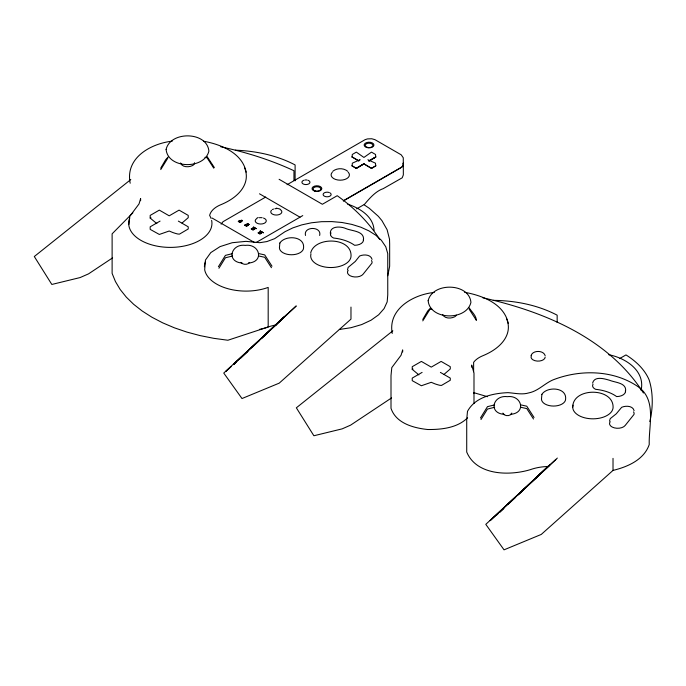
<?xml version="1.0" encoding="UTF-8"?>
<svg xmlns="http://www.w3.org/2000/svg" width="686" height="686" viewBox="0 0 686 686"><rect width="100%" height="100%" fill="white"/><g stroke="black" fill="none" stroke-linecap="round" stroke-linejoin="round"><path stroke-width="1.03" d="M352.124 157.12L352.278 154.487L356.334 152.121L363.914 157.446L371.486 152.121L375.542 154.487L375.696 157.12L368.999 160.987M356.214 168.439L351.892 165.738L356.368 168.276L363.914 163.92L371.606 168.439L363.914 163.782L356.214 168.439L363.914 163.782M352.124 165.823L352.338 163.182L360.09 159.649L359.833 160.035M347.493 269.812L348.145 267.394L355.271 261.477L359.61 256.024C363.554 254.232 370.809 254.317 372.061 259.377M609.537 421.101L610.197 418.683L616.268 413.812L621.653 407.312C625.598 405.52 632.861 405.606 634.113 410.665M592.593 383.088C594.505 375.696 604.435 378.766 609.7 380.318C615.471 382.711 627.218 382.737 625.495 391.732M128.959 224.356L129.748 216.322L139.018 203.948L140.613 198.597L140.613 200.715M641.084 390.403C645.5 370.766 625.469 357.843 608.722 354.731M511.807 413.058C510.753 416.574 504.047 416.496 502.881 413.101M310.698 252.928C314.574 236.396 351.635 236.884 351.043 255.887A20.177 11.645 0 0 1 329.109 267.489A20.177 11.645 0 0 1 310.998 253.863M531.033 355.631C532.696 350.04 543.518 350.04 545.173 355.631M387.779 275.729L389.657 266.219L389.657 243.976L389.519 239.191L387.118 229.733L381.939 220.643L378.346 216.33L369.317 208.312L363.932 204.677L356.686 208.861M649.831 421.598C653.021 408.144 653.304 393.241 649.162 379.967C644.626 369.214 635.699 361.016 625.984 354.911L619.638 358.572M221.106 224.15L223.044 221.681L265.731 197.036M160.73 168.164L165.618 159.769L168.602 156.562M422.773 319.462L427.67 311.058L430.645 307.851M160.73 169.596L167.736 158.252M218.397 266.725L225.411 255.381L232.588 253.597M218.937 268.252L225.411 257.773L232.588 255.989M422.773 320.894L429.788 309.549L431.837 309.034M480.44 418.023L487.454 406.669L494.632 404.886M480.98 419.54L487.454 409.07L494.632 407.278M249.601 262.464C247.663 265.019 242.895 264.942 240.975 262.404M473.623 393.593L474.412 392.615M364.197 204.694C369.488 198.348 375.817 191.102 383.217 188.65L402.219 177.794L403.334 174.913L403.325 164.4M332.761 171.32C336.843 167.847 343.677 167.847 347.759 171.32M467.586 417.817C457.305 427.995 441.51 429.633 427.678 429.513C413.521 427.995 396.054 423.391 391.003 408.316L391.003 375.645L391.792 367.61L401.061 355.245L402.665 349.894L402.665 352.004M132.861 212.823L112.118 233.84L112.118 273.405L115.445 281.56L120.17 289.475L126.258 297.081L133.633 304.292L142.225 311.032L151.958 317.249L162.711 322.857L174.398 327.822L186.884 332.084L200.055 335.591L213.766 338.327L227.881 340.247L270.919 326.09L276.732 324.718M236.001 362.44L233.686 364.643L235.264 363.203M239.851 358.778L248.315 350.718M251.402 347.785L283.747 317.001M496.501 515.203L498.045 513.737M499.588 512.27L504.21 507.872M508.06 504.21L516.524 496.141M518.067 494.675L548.097 466.094M240.692 358.092L247.672 351.532M252.328 347.15L259.308 340.59M261.632 338.404L287.22 314.334M499.64 512.305L503.515 508.652M509.724 502.821L515.152 497.719M518.247 494.795L549.272 465.623M233.489 364.309L287.931 313.493M549.975 464.791L490.096 520.683L526.119 487.18M233.54 364.292L296.172 306.042M527.688 485.731L555.866 459.517M296.078 306.05L223.756 373.064L241.995 398.54L279.211 383.148L350.975 319.119L350.975 307.079M557.341 458.068L485.799 524.353L504.038 549.838L541.254 534.437L613.018 470.407C627.553 466.874 644.017 459.843 649.23 444.554C648.622 425.191 656.982 399.612 637.92 386.587C613.919 370.243 581.625 369.291 554.914 379.169C545.499 382.316 538.853 390.891 528.94 392.864C522.089 394.965 514.98 393.164 508.034 392.649C493.011 393.284 475.244 396.971 467.492 411.351L466.72 419.386L466.72 452.048C476.556 475.535 509.321 475.981 530.235 469.687C535.946 467.646 541.991 466.66 548.045 466.497M130.794 179.535L34.3 256.521L51.827 284.458L80.108 277.564L88.545 273.86L112.598 257.867M392.838 330.824L296.343 407.81L313.879 435.756L342.16 428.861L350.589 425.149L391.569 397.914M182.039 223.036L188.23 217.685L188.23 215.404L179.08 210.122L169.202 215.824L159.332 210.122L150.183 215.404L150.183 218.071L156.837 223.61M444.082 374.333L450.273 368.974L450.273 366.693L441.132 361.419L431.254 367.121L421.375 361.419L412.235 366.693L412.235 369.36L418.88 374.899M160.061 221.106L150.183 226.809L150.183 229.373L159.332 234.449L169.202 231.019L172.769 232.503A72.527 41.872 60 0 0 177.948 234.046L179.492 234.115L188.23 228.97L188.23 226.809L178.351 221.106M287.065 184.714L365.012 139.712L367.413 138.915L371.735 138.752L374.942 139.661L401.199 154.813L403.265 157.763L403.325 164.203M238.342 221.355L240.074 220.36L241.798 221.355L240.074 222.556L238.342 221.355L240.074 222.358L241.798 221.355M238.342 221.552L240.074 220.558L241.798 221.552M244.825 225.102L246.557 224.099L248.289 225.102L246.557 226.294L244.825 225.102L246.557 226.097L248.289 225.102M244.825 225.3L246.557 224.296L248.289 225.3M368.862 160.936L375.937 156.845L369.102 160.996M251.316 228.85L253.04 227.846L254.772 228.85L253.04 230.042L251.316 228.85L253.04 229.844L254.772 228.85M251.316 229.047L253.04 228.044L254.772 229.047M258.236 232.837L259.96 231.842L261.692 232.837L259.96 234.037L258.236 232.837L259.96 233.84L261.692 232.837M258.236 233.034L259.96 232.04L261.692 233.034M371.452 168.276L375.937 165.738L371.606 168.439M256.221 242.458L302.766 215.584M343.334 200.775L401.439 167.23A8.343 4.819 0 0 0 403.136 163.122M343.334 200.972L401.439 167.427A8.343 4.819 0 0 0 403.136 163.319M422.104 372.395L412.235 378.097L412.235 380.661L421.375 385.746L431.254 382.308L434.821 383.8A72.527 41.872 60 0 0 439.992 385.335L441.535 385.403L450.273 380.267L450.273 378.097L440.395 372.395M150.183 218.071L150.937 217.736M412.235 369.36L412.989 369.025M257.087 218.002L258.159 217.531M248.512 263.064C264.762 261.778 259.548 243.419 245.288 245.382C231.036 243.419 225.814 261.778 242.064 263.064M510.564 414.353C526.814 413.066 521.592 394.707 507.34 396.671C493.08 394.707 487.857 413.066 504.107 414.353M172.263 141.153C150.766 143.571 125.015 157.874 130.186 183.222M434.307 292.442C413.435 294.483 387.59 308.983 392.238 333.422M339.33 329.486L350.975 327.702L361.719 324.564L371.083 320.19L378.655 314.78L384.109 308.58L387.178 301.857L387.753 294.903L387.753 253.649L385.789 246.789L381.39 240.314L375.868 235.289L368.957 230.882L360.853 227.212L351.781 224.391L342.022 222.496L331.835 221.587L321.537 221.689L311.418 222.796L301.771 224.879L292.871 227.872L284.982 231.697L274.657 238.659L266.897 241.566L259.737 242.698L245.991 241.352L232.245 242.715L220.052 246.608L210.774 252.62L205.448 260.054L204.677 269.787A41.623 24.027 0 0 0 268.183 287.417L268.183 326.982A41.623 24.027 0 0 1 259.437 329.391M493.225 300.365C515.237 300.579 537.55 304.91 557.161 315.174L557.161 322.54M235.324 150.165C255.955 150.989 276.741 155.268 295.109 164.94L295.109 180.83M276.304 208.141L279.957 209.016M204.96 157.317L207.052 157.771L213.775 168.19M258.459 253.52L264.719 254.9L272.008 266.194M258.459 255.921L264.719 257.293L271.442 267.712M520.503 404.817L526.771 406.198L534.051 417.482M520.503 407.21L526.771 408.59L533.494 419.009M220.772 146.787C245.897 152.163 270.627 159.881 293.951 170.72L293.951 180.238M482.815 297.793C543.921 311.478 608.482 338.155 643.434 393.018M203.553 141.213C220.875 144.403 242.312 152.798 246.18 172.135M464.576 292.279C482.198 295.46 504.244 303.692 508.232 323.423M473.623 392.606L487.497 396.705M347.656 204.119C359.61 208.064 373.596 216.442 374.05 230.505M367.893 159.761L375.482 163.182L375.696 165.823M358.769 160.816L351.892 156.845L358.821 160.987M279.099 179.295L322.369 204.274L337.22 195.699C353.83 207.566 368.776 222.127 379.684 239.465M259.497 193.804L300.005 217.188M212.043 218.011L254.386 242.458M469.113 307.808C471.599 311.761 476.187 315.483 476.384 320.353L469.095 309.069M207.061 156.511L214.332 167.53M180.538 162.976C182.159 167.47 188.83 167.444 192.457 165.575A6.886 4.296 13.8 0 0 194.515 162.736M442.65 314.54C444.562 318.741 450.899 318.707 454.501 316.863A6.886 4.296 13.8 0 0 456.319 315.14M613.018 458.368L613.018 470.407M572.741 407.175C572.57 387.23 613.267 387.23 613.095 407.175A20.177 11.645 0 0 1 591.16 418.786A20.177 11.645 0 0 1 573.05 405.152M473.992 403.548L473.992 372.995L471.668 365.055L471.668 367.164M473.623 371.726L473.623 362.328A27.037 15.607 0 0 1 482.85 355.725A60.514 34.935 0 0 0 506.654 318.956M363.443 240.443C364.986 230.822 352.064 231.216 345.907 228.567C340.453 226.054 328.671 225.814 330.541 234.749M319.659 235.461C322.051 226.131 303.118 226.131 305.51 235.461M545.173 357.037A7.074 4.082 0 0 1 537.181 361.085A7.074 4.082 0 0 1 531.273 355.983M593.056 384.16A7.855 4.536 0 0 0 595.637 389.322A34.557 19.954 0 0 1 616.645 396.585A9.012 5.205 0 0 0 625.418 390.634M633.504 411.857A7.537 4.348 0 0 1 633.924 414.524L625.178 425.466A8.189 4.733 0 0 1 614.373 427.875A8.189 4.733 0 0 1 610.197 421.641M280.222 209.582A5.539 3.198 0 0 1 280.548 213.895A5.539 3.198 0 0 1 273.131 214.461A5.539 3.198 0 0 1 271.51 210.242M272.393 209.582A5.539 3.198 0 0 1 273.543 209.076M274.872 208.75A5.539 3.198 0 0 1 276.304 208.647M263.51 218.062A5.539 3.198 0 0 1 265.276 222.667A5.539 3.198 0 0 1 257.181 223.276A5.539 3.198 0 0 1 256.821 218.568M259.308 217.745A5.539 3.198 0 0 1 262.172 217.745M348.205 172.246A9.175 5.299 0 0 1 340.265 180.186A9.175 5.299 0 0 1 332.316 172.246M307.945 180.246A4.013 2.315 0 0 1 309.009 183.745A4.013 2.315 0 0 1 302.86 183.745A4.013 2.315 0 0 1 303.932 180.246M304.893 180.015A4.013 2.315 0 0 1 306.976 180.015M329.966 192.852A4.013 2.315 0 0 1 328.5 196.668A4.013 2.315 0 0 1 323.123 194.292A4.013 2.315 0 0 1 329.134 192.483M371.452 260.56A7.537 4.348 0 0 1 371.881 263.227L363.126 274.168A8.189 4.733 0 0 1 352.321 276.587A8.189 4.733 0 0 1 348.145 270.344M211.622 220.377A41.623 24.027 0 0 1 168.242 247.363A41.623 24.027 0 0 1 129.748 218.011M211.031 218.362A41.623 24.027 0 0 0 209.624 215.455A27.037 15.607 0 0 1 220.806 204.72A60.514 34.935 0 0 0 244.61 167.95M204.411 266.768A41.623 24.027 0 0 1 205.448 261.743M331.012 232.871A7.855 4.536 0 0 0 333.593 238.033A34.557 19.954 0 0 1 354.602 245.296A9.012 5.205 0 0 0 363.374 239.337M166.106 149.402C167.899 169.082 204.582 169.656 208.887 151.066C207.095 131.386 170.411 130.812 166.106 149.402M428.15 300.7C429.95 320.371 466.626 320.954 470.93 302.355C469.138 282.683 432.463 282.1 428.15 300.7M279.845 243.033L279.434 247.8A12.074 6.971 0 0 0 291.499 254.763A12.074 6.971 0 0 0 303.572 247.8C304.764 235.89 285.093 234.886 279.845 243.033M541.889 394.33L541.477 399.089A12.074 6.971 0 0 0 553.551 406.061A12.074 6.971 0 0 0 565.624 399.089C566.808 387.178 547.136 386.184 541.889 394.33M231.156 366.487L225.711 371.572L231.191 366.47M241.652 220.206L242.201 220.523L241.652 220.206M247.492 223.576L248.04 223.893L247.492 223.576M248.572 224.202L249.121 224.519L248.572 224.202M253.546 227.075L254.094 227.392L253.546 227.075M254.626 227.701L255.175 228.009L254.626 227.701M255.707 228.318L256.255 228.635L255.707 228.318M260.243 230.942L260.791 231.259L260.243 230.942M261.109 231.439L261.658 231.757L261.109 231.439M261.975 231.945L262.524 232.254L261.975 231.945M262.841 232.443L263.39 232.76L262.841 232.443M314.497 191.042A4.896 2.821 0 0 0 321.828 188.599A4.896 2.821 0 0 0 314.497 186.146A4.896 2.821 0 0 0 314.497 191.042M315.011 190.888A3.85 2.221 0 0 0 320.791 188.967A3.85 2.221 0 0 0 315.011 187.038A3.85 2.221 0 0 0 315.011 190.888M367.121 147.319A3.85 2.221 0 0 0 372.892 145.398A3.85 2.221 0 0 0 367.121 143.477A3.85 2.221 0 0 0 367.121 147.319M366.598 147.473A4.896 2.821 0 0 0 373.939 145.029A4.896 2.821 0 0 0 366.598 142.585A4.896 2.821 0 0 0 366.598 147.473"/></g></svg>
